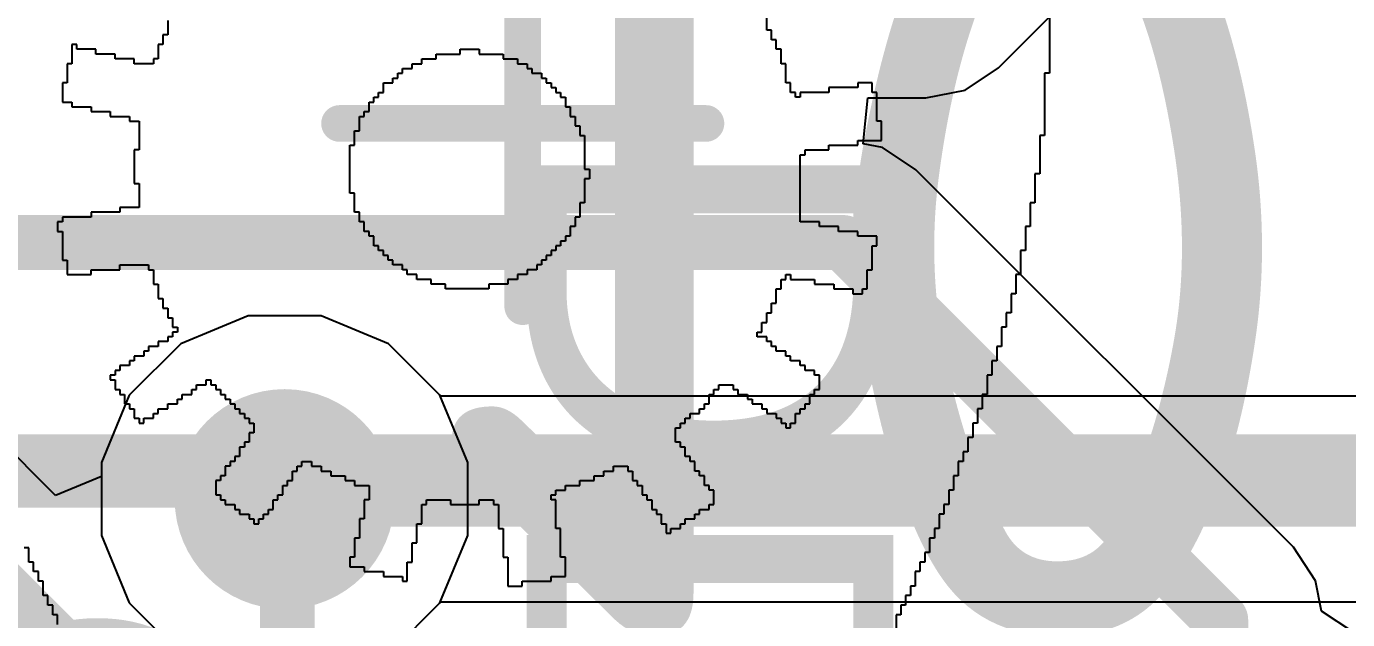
# Model space of a CAD drawing. Header units: inches. Extents: x -1.9 to 51.5, y -1.6 to 35.1.
# Drawn here: x 34.87 to 38.476, y 27.796 to 29.415 of the extents above; entities that cross this region are included whole.
import ezdxf

# ---------------------------------------------------------------- set-up
doc = ezdxf.new("R2010")
doc.units = ezdxf.units.IN
for name, color, linetype in [('Assembly Notes', 76, 'Continuous'), ('Bottom Layer', 76, 'Continuous'), ('Bottom Layer 1', 5, 'Continuous'), ('Bottom Overlay', 54, 'Continuous'), ('Top Assembly', 56, 'Continuous'), ('Top Component Center', 56, 'Continuous'), ('Top Layer', 16, 'Continuous'), ('Top Layer 1', 1, 'Continuous'), ('Top Overlay', 2, 'Continuous'), ('Via Holes', 16, 'Continuous')]:
    doc.layers.add(name, color=color, linetype=linetype)
doc.styles.add('Arial', font='', dxfattribs={"height": 0.2})
doc.styles.add('GOST type B', font='', dxfattribs={"height": 0.2})
doc.styles.get('Arial').set_extended_font_data('Arial')
doc.styles.get('GOST type B').set_extended_font_data('GOST type B')

# ---------------------------------------------------------------- blocks, each defined once
blk = doc.blocks.new('SOIC_16_108')
at = {"layer": 'Top Component Center'}
for points in [[(0, -0.5, 0.1, 0.1, 0), (0, 0.5, 0.1, 0.1, 0)], [(0.5, 0, 0.1, 0.1, 0), (-0.5, 0, 0.1, 0.1, 0)]]:
    blk.add_lwpolyline(points, format="xyseb", dxfattribs=at)
for points in [[(-0.025, 0.5, 0.05, 0.05, 1), (0.025, 0.5, 0.05, 0.05, 1)], [(0.475, 0, 0.05, 0.05, 1), (0.525, 0, 0.05, 0.05, 1)], [(-0.025, -0.5, 0.05, 0.05, 1), (0.025, -0.5, 0.05, 0.05, 1)]]:
    blk.add_lwpolyline(points, format="xyseb", close=True, dxfattribs=at)
at = {"layer": 'Top Overlay'}
blk.add_lwpolyline([(0.9487, -4.95, 0.2, 0.2, 0), (0.9487, 4.95, 0.2, 0.2, 0)], format="xyseb", dxfattribs=at)
at = {"layer": 'Top Assembly', "style": 'Arial'}
blk.add_text('DD3', height=1, dxfattribs=at).set_placement((0, 0.0111))
blk = doc.blocks.new('SOT23_3_B_111')
at = {"layer": 'Assembly Notes', "style": 'GOST type B', "text_generation_flag": 2}
blk.add_text('VT2_10', height=2.15, rotation=180, dxfattribs=at).set_placement((-0.025, -1.9))
blk = doc.blocks.new('0603R_B_131')
at = {"layer": 'Assembly Notes', "style": 'GOST type B', "text_generation_flag": 2}
blk.add_text('R13_10', height=2.15, rotation=180, dxfattribs=at).set_placement((-2.4, -1.4))

msp = doc.modelspace()

# ---------------------------------------------------------------- hatches: boundary and pattern name
at = {"layer": 'Bottom Layer'}
h = msp.add_hatch(color=76, dxfattribs=at)
edge = h.paths.add_edge_path()
edge.add_arc((35.575, 28.125), 0.3, 0, 360)
at = {"layer": 'Bottom Layer 1'}
h = msp.add_hatch(color=5, dxfattribs=at)
edge = h.paths.add_edge_path()
edge.add_arc((35.575, 28.125), 0.3, 0, 360)
at = {"layer": 'Top Layer'}
h = msp.add_hatch(color=16, dxfattribs=at)
edge = h.paths.add_edge_path()
edge.add_arc((35.575, 28.125), 0.3, 0, 360)
at = {"layer": 'Top Layer 1'}
h = msp.add_hatch(color=1, dxfattribs=at)
edge = h.paths.add_edge_path()
edge.add_arc((35.575, 28.125), 0.3, 0, 360)
at = {"layer": 'Via Holes'}
h = msp.add_hatch(color=7, dxfattribs=at)
edge = h.paths.add_edge_path()
edge.add_arc((35.575, 28.125), 0.15, 0, 360)

# ---------------------------------------------------------------- linework, layer by layer
at = {"layer": 'Bottom Layer'}
for p, q in [((35.4755, 28.625), (35.2918, 28.5489)), ((35.6745, 28.625), (35.4755, 28.625)), ((35.8582, 28.5489), (35.6745, 28.625)), ((35.2918, 28.5489), (35.1511, 28.4082)), ((35.9989, 28.4082), (35.8582, 28.5489)), ((35.1511, 28.4082), (35.075, 28.2245)), ((36.075, 28.2245), (35.9989, 28.4082)), ((35.075, 28.2245), (35.075, 28.0255)), ((36.075, 28.0255), (36.075, 28.2245)), ((35.075, 28.0255), (35.1511, 27.8418)), ((35.9989, 27.8418), (36.075, 28.0255)), ((35.1511, 27.8418), (35.2918, 27.7011)), ((35.8582, 27.7011), (35.9989, 27.8418))]:
    msp.add_line(p, q, dxfattribs=at)
at = {"layer": 'Bottom Layer 1'}
for p, q in [((34.95, 28.135), (31.467, 31.618)), ((35.4755, 28.625), (35.2918, 28.5489)), ((35.6745, 28.625), (35.4755, 28.625)), ((35.8582, 28.5489), (35.6745, 28.625)), ((35.2918, 28.5489), (35.1511, 28.4082)), ((35.9989, 28.4082), (35.8582, 28.5489)), ((35.1511, 28.4082), (35.075, 28.2245)), ((36.0001, 28.4054), (35.9989, 28.4082)), ((38.6929, 28.4054), (36.0001, 28.4054)), ((35.075, 28.2245), (35.075, 28.1868)), ((35.075, 28.1868), (34.95, 28.135)), ((35.8582, 27.7011), (35.9989, 27.8418)), ((35.9989, 27.8418), (36.0001, 27.8446)), ((36.0001, 27.8446), (38.5768, 27.8446))]:
    msp.add_line(p, q, dxfattribs=at)
for points in [[(30.886, 31.8025, 0.15, 0.15, 0), (37.45, 25.2385, 0.15, 0.15, 0)], [(35.575, 28.125, 0.15, 0.15, 0), (38.6929, 28.125, 0.15, 0.15, 0)]]:
    msp.add_lwpolyline(points, format="xyseb", dxfattribs=at)
msp.add_lwpolyline([(35.5375, 28.125, 0.075, 0.075, 1), (35.6125, 28.125, 0.075, 0.075, 1)], format="xyseb", close=True, dxfattribs=at)
at = {"layer": 'Bottom Overlay'}
for p, q in [((37.6623, 29.47), (37.6623, 29.2869)), ((35.2562, 29.4308), (35.2562, 29.3915)), ((36.8908, 29.4046), (36.8908, 29.4438)), ((35.2562, 29.3915), (35.2431, 29.3915)), ((35.2431, 29.3915), (35.2431, 29.3654)), ((36.9038, 29.4046), (36.8908, 29.4046)), ((36.9038, 29.3785), (36.9038, 29.4046)), ((35.0077, 29.3654), (34.9946, 29.3654)), ((34.9946, 29.3654), (34.9946, 29.3131)), ((35.0077, 29.3523), (35.0077, 29.3654)), ((35.06, 29.3523), (35.0077, 29.3523)), ((35.06, 29.3392), (35.06, 29.3523)), ((35.2431, 29.3654), (35.23, 29.3654)), ((35.23, 29.3654), (35.23, 29.3262)), ((36.0538, 29.3392), (36.0538, 29.3523)), ((36.0538, 29.3523), (36.1062, 29.3523)), ((36.1062, 29.3523), (36.1062, 29.3392)), ((36.9169, 29.3785), (36.9038, 29.3785)), ((36.9169, 29.3523), (36.9169, 29.3785)), ((36.93, 29.3523), (36.9169, 29.3523)), ((36.93, 29.3131), (36.93, 29.3523)), ((35.1123, 29.3392), (35.06, 29.3392)), ((35.1123, 29.3262), (35.1123, 29.3392)), ((35.1646, 29.3262), (35.1123, 29.3262)), ((35.1646, 29.3131), (35.1646, 29.3262)), ((35.23, 29.3262), (35.2169, 29.3262)), ((35.2169, 29.3262), (35.2169, 29.3131)), ((35.9492, 29.3131), (35.9492, 29.3262)), ((35.9492, 29.3262), (35.9885, 29.3262)), ((35.9885, 29.3262), (35.9885, 29.3392)), ((35.9885, 29.3392), (36.0538, 29.3392)), ((36.1062, 29.3392), (36.1715, 29.3392)), ((36.1715, 29.3392), (36.1715, 29.3262)), ((36.1715, 29.3262), (36.2108, 29.3262)), ((36.2108, 29.3262), (36.2108, 29.3131)), ((34.9946, 29.3131), (34.9815, 29.3131)), ((34.9815, 29.3131), (34.9815, 29.2608)), ((35.2169, 29.3131), (35.1646, 29.3131)), ((35.8838, 29.2738), (35.8838, 29.2869)), ((35.8838, 29.2869), (35.8969, 29.2869)), ((35.8969, 29.2869), (35.8969, 29.3)), ((35.8969, 29.3), (35.9231, 29.3)), ((35.9231, 29.3), (35.9231, 29.3131)), ((35.9231, 29.3131), (35.9492, 29.3131)), ((36.2108, 29.3131), (36.2369, 29.3131)), ((36.2369, 29.3131), (36.2369, 29.3)), ((36.2369, 29.3), (36.25, 29.3)), ((36.25, 29.3), (36.25, 29.2869)), ((36.25, 29.2869), (36.2762, 29.2869)), ((36.2762, 29.2869), (36.2762, 29.2738)), ((36.9431, 29.3131), (36.93, 29.3131)), ((36.9431, 29.2608), (36.9431, 29.3131)), ((37.6623, 29.2869), (37.6492, 29.2869)), ((37.6492, 29.2869), (37.6492, 29.1169)), ((34.9815, 29.2608), (34.9685, 29.2608)), ((34.9685, 29.2608), (34.9685, 29.2085)), ((35.8446, 29.2346), (35.8446, 29.2608)), ((35.8446, 29.2608), (35.8708, 29.2608)), ((35.8708, 29.2608), (35.8708, 29.2738)), ((35.8708, 29.2738), (35.8838, 29.2738)), ((36.2762, 29.2738), (36.2892, 29.2738)), ((36.2892, 29.2738), (36.2892, 29.2608)), ((36.2892, 29.2608), (36.3023, 29.2608)), ((36.3023, 29.2608), (36.3023, 29.2477)), ((36.3023, 29.2477), (36.3154, 29.2477)), ((36.3154, 29.2477), (36.3154, 29.2346)), ((36.9562, 29.2608), (36.9431, 29.2608)), ((36.9562, 29.2346), (36.9562, 29.2608)), ((37.1392, 29.2477), (37.0608, 29.2477)), ((37.0608, 29.2477), (37.0608, 29.2346)), ((37.1785, 29.2608), (37.1392, 29.2608)), ((37.1392, 29.2608), (37.1392, 29.2477)), ((37.1785, 29.2346), (37.1785, 29.2608)), ((34.9685, 29.2085), (34.9946, 29.2085)), ((34.9946, 29.2085), (34.9946, 29.1954)), ((35.8054, 29.1823), (35.8054, 29.2085)), ((35.8054, 29.2085), (35.8185, 29.2085)), ((35.8185, 29.2085), (35.8185, 29.2215)), ((35.8185, 29.2215), (35.8315, 29.2215)), ((35.8315, 29.2215), (35.8315, 29.2346)), ((35.8315, 29.2346), (35.8446, 29.2346)), ((36.3154, 29.2346), (36.3285, 29.2346)), ((36.3285, 29.2346), (36.3285, 29.2215)), ((36.3285, 29.2215), (36.3415, 29.2215)), ((36.3415, 29.2215), (36.3415, 29.1954)), ((36.9692, 29.2346), (36.9562, 29.2346)), ((36.9692, 29.2215), (36.9692, 29.2346)), ((36.9823, 29.2215), (36.9692, 29.2215)), ((37.0608, 29.2346), (36.9823, 29.2346)), ((36.9823, 29.2346), (36.9823, 29.2215)), ((37.1915, 29.2346), (37.1785, 29.2346)), ((37.1915, 29.1562), (37.1915, 29.2346)), ((34.9946, 29.1954), (35.0469, 29.1954)), ((35.0469, 29.1954), (35.0469, 29.1823)), ((35.0469, 29.1823), (35.0992, 29.1823)), ((35.0992, 29.1823), (35.0992, 29.1692)), ((35.7923, 29.1692), (35.7923, 29.1823)), ((35.7923, 29.1823), (35.8054, 29.1823)), ((36.3415, 29.1954), (36.3546, 29.1954)), ((36.3546, 29.1954), (36.3546, 29.1692)), ((35.0992, 29.1692), (35.1515, 29.1692)), ((35.1515, 29.1692), (35.1515, 29.1562)), ((35.1515, 29.1562), (35.1777, 29.1562)), ((35.1777, 29.1562), (35.1777, 29.0777)), ((35.7792, 29.13), (35.7792, 29.1692)), ((35.7792, 29.1692), (35.7923, 29.1692)), ((36.3546, 29.1692), (36.3677, 29.1692)), ((36.3677, 29.1692), (36.3677, 29.1431)), ((36.3677, 29.1431), (36.3808, 29.1431)), ((36.3808, 29.1431), (36.3808, 29.1169)), ((37.2046, 29.1562), (37.1915, 29.1562)), ((37.2046, 29.1038), (37.2046, 29.1562)), ((35.7662, 29.0908), (35.7662, 29.13)), ((35.7662, 29.13), (35.7792, 29.13)), ((36.3808, 29.1169), (36.3938, 29.1169)), ((36.3938, 29.1169), (36.3938, 29.0254)), ((37.1392, 29.0908), (37.1392, 29.1038)), ((37.1392, 29.1038), (37.2046, 29.1038)), ((37.6492, 29.1169), (37.6362, 29.1169)), ((37.6362, 29.1169), (37.6362, 29.0123)), ((35.1777, 29.0777), (35.1646, 29.0777)), ((35.1646, 29.0777), (35.1646, 28.9862)), ((35.7531, 28.96), (35.7531, 29.0908)), ((35.7531, 29.0908), (35.7662, 29.0908)), ((36.9823, 28.8815), (36.9823, 29.0646)), ((36.9823, 29.0646), (36.9954, 29.0646)), ((36.9954, 29.0646), (36.9954, 29.0777)), ((36.9954, 29.0777), (37.0608, 29.0777)), ((37.0608, 29.0777), (37.0608, 29.0908)), ((37.0608, 29.0908), (37.1392, 29.0908)), ((36.3938, 29.0254), (36.4069, 29.0254)), ((36.4069, 28.9992), (36.3938, 28.9992)), ((36.3938, 28.9992), (36.3938, 28.9338)), ((36.4069, 29.0254), (36.4069, 28.9992)), ((37.6362, 29.0123), (37.6231, 29.0123)), ((37.6231, 29.0123), (37.6231, 28.9338)), ((35.1646, 28.9862), (35.1777, 28.9862)), ((35.1777, 28.9862), (35.1777, 28.9208)), ((35.7662, 28.96), (35.7531, 28.96)), ((35.7662, 28.9077), (35.7662, 28.96)), ((35.1777, 28.9208), (35.1254, 28.9208)), ((35.1254, 28.9208), (35.1254, 28.9077)), ((36.3938, 28.9338), (36.3808, 28.9338)), ((36.3808, 28.9338), (36.3808, 28.8946)), ((37.6231, 28.9338), (37.61, 28.9338)), ((37.61, 28.9338), (37.61, 28.8685)), ((35.0469, 28.8946), (34.9685, 28.8946)), ((34.9685, 28.8946), (34.9685, 28.8815)), ((35.1254, 28.9077), (35.0469, 28.9077)), ((35.0469, 28.9077), (35.0469, 28.8946)), ((35.7792, 28.9077), (35.7662, 28.9077)), ((35.7792, 28.8815), (35.7792, 28.9077)), ((36.3808, 28.8946), (36.3677, 28.8946)), ((36.3677, 28.8946), (36.3677, 28.8685)), ((34.9685, 28.8815), (34.9554, 28.8815)), ((34.9554, 28.8815), (34.9554, 28.8554)), ((34.9554, 28.8554), (34.9685, 28.8554)), ((34.9685, 28.8554), (34.9685, 28.7769)), ((35.7923, 28.8815), (35.7792, 28.8815)), ((35.7923, 28.8554), (35.7923, 28.8815)), ((35.8054, 28.8554), (35.7923, 28.8554)), ((35.8054, 28.8423), (35.8054, 28.8554)), ((36.3677, 28.8685), (36.3546, 28.8685)), ((36.3546, 28.8685), (36.3546, 28.8423)), ((37.0346, 28.8815), (36.9823, 28.8815)), ((37.0346, 28.8685), (37.0346, 28.8815)), ((37.0869, 28.8685), (37.0346, 28.8685)), ((37.0869, 28.8554), (37.0869, 28.8685)), ((37.1392, 28.8554), (37.0869, 28.8554)), ((37.1392, 28.8423), (37.1392, 28.8554)), ((37.61, 28.8685), (37.5969, 28.8685)), ((37.5969, 28.8685), (37.5969, 28.8031)), ((35.8185, 28.8423), (35.8054, 28.8423)), ((35.8185, 28.8162), (35.8185, 28.8423)), ((35.8315, 28.8162), (35.8185, 28.8162)), ((35.8315, 28.8031), (35.8315, 28.8162)), ((36.3285, 28.8162), (36.3154, 28.8162)), ((36.3154, 28.8162), (36.3154, 28.8031)), ((36.3415, 28.8292), (36.3285, 28.8292)), ((36.3285, 28.8292), (36.3285, 28.8162)), ((36.3546, 28.8423), (36.3415, 28.8423)), ((36.3415, 28.8423), (36.3415, 28.8292)), ((37.1915, 28.8423), (37.1392, 28.8423)), ((37.1785, 28.7508), (37.1785, 28.8162)), ((37.1785, 28.8162), (37.1915, 28.8162)), ((37.1915, 28.8162), (37.1915, 28.8423)), ((34.9685, 28.7769), (34.9815, 28.7769)), ((34.9815, 28.7769), (34.9815, 28.7377)), ((35.8446, 28.8031), (35.8315, 28.8031)), ((35.8446, 28.79), (35.8446, 28.8031)), ((35.8577, 28.79), (35.8446, 28.79)), ((35.8577, 28.7769), (35.8577, 28.79)), ((35.8708, 28.7769), (35.8577, 28.7769)), ((35.8708, 28.7638), (35.8708, 28.7769)), ((36.2892, 28.7769), (36.2762, 28.7769)), ((36.2762, 28.7769), (36.2762, 28.7638)), ((36.3023, 28.79), (36.2892, 28.79)), ((36.2892, 28.79), (36.2892, 28.7769)), ((36.3154, 28.8031), (36.3023, 28.8031)), ((36.3023, 28.8031), (36.3023, 28.79)), ((37.5969, 28.8031), (37.5838, 28.8031)), ((37.5838, 28.8031), (37.5838, 28.7377)), ((35.0469, 28.7377), (35.0469, 28.7508)), ((35.0469, 28.7508), (35.1254, 28.7508)), ((35.1254, 28.7508), (35.1254, 28.7638)), ((35.1254, 28.7638), (35.2038, 28.7638)), ((35.2038, 28.7638), (35.2038, 28.7508)), ((35.2038, 28.7508), (35.2169, 28.7508)), ((35.2169, 28.7508), (35.2169, 28.7115)), ((35.8969, 28.7638), (35.8708, 28.7638)), ((35.8969, 28.7508), (35.8969, 28.7638)), ((35.91, 28.7508), (35.8969, 28.7508)), ((35.91, 28.7377), (35.91, 28.7508)), ((36.2631, 28.7508), (36.2369, 28.7508)), ((36.2369, 28.7508), (36.2369, 28.7377)), ((36.2762, 28.7638), (36.2631, 28.7638)), ((36.2631, 28.7638), (36.2631, 28.7508)), ((37.1654, 28.6985), (37.1654, 28.7508)), ((37.1654, 28.7508), (37.1785, 28.7508)), ((34.9815, 28.7377), (35.0469, 28.7377)), ((35.2169, 28.7115), (35.23, 28.7115)), ((35.23, 28.7115), (35.23, 28.6723)), ((35.9362, 28.7377), (35.91, 28.7377)), ((35.9362, 28.7246), (35.9362, 28.7377)), ((35.9754, 28.7246), (35.9362, 28.7246)), ((35.9754, 28.7115), (35.9754, 28.7246)), ((36.0146, 28.7115), (35.9754, 28.7115)), ((36.0146, 28.6985), (36.0146, 28.7115)), ((36.1846, 28.7115), (36.1323, 28.7115)), ((36.1323, 28.7115), (36.1323, 28.6985)), ((36.2108, 28.7246), (36.1846, 28.7246)), ((36.1846, 28.7246), (36.1846, 28.7115)), ((36.2369, 28.7377), (36.2108, 28.7377)), ((36.2108, 28.7377), (36.2108, 28.7246)), ((36.93, 28.6985), (36.93, 28.7246)), ((36.93, 28.7246), (36.9431, 28.7246)), ((36.9431, 28.7246), (36.9431, 28.7377)), ((36.9431, 28.7377), (36.9562, 28.7377)), ((36.9562, 28.7377), (36.9562, 28.7246)), ((36.9562, 28.7246), (37.0215, 28.7246)), ((37.0215, 28.7246), (37.0215, 28.7115)), ((37.0215, 28.7115), (37.0738, 28.7115)), ((37.0738, 28.7115), (37.0738, 28.6985)), ((37.5838, 28.7377), (37.5708, 28.7377)), ((37.5708, 28.7377), (37.5708, 28.6854)), ((35.23, 28.6723), (35.2431, 28.6723)), ((35.2431, 28.6723), (35.2431, 28.6462)), ((36.1323, 28.6985), (36.0146, 28.6985)), ((36.9169, 28.6592), (36.9169, 28.6985)), ((36.9169, 28.6985), (36.93, 28.6985)), ((37.0738, 28.6985), (37.1262, 28.6985)), ((37.1262, 28.6985), (37.1262, 28.6854)), ((37.1262, 28.6854), (37.1523, 28.6854)), ((37.1523, 28.6854), (37.1523, 28.6985)), ((37.1523, 28.6985), (37.1654, 28.6985)), ((37.5708, 28.6854), (37.5577, 28.6854)), ((37.5577, 28.6854), (37.5577, 28.6331)), ((35.2431, 28.6462), (35.2562, 28.6462)), ((35.2562, 28.6462), (35.2562, 28.62)), ((36.8908, 28.6069), (36.8908, 28.6331)), ((36.8908, 28.6331), (36.9038, 28.6331)), ((36.9038, 28.6331), (36.9038, 28.6592)), ((36.9038, 28.6592), (36.9169, 28.6592)), ((37.5577, 28.6331), (37.5446, 28.6331)), ((37.5446, 28.6331), (37.5446, 28.5938)), ((35.2562, 28.62), (35.2692, 28.62)), ((35.2692, 28.62), (35.2692, 28.5938)), ((36.8777, 28.5808), (36.8777, 28.6069)), ((36.8777, 28.6069), (36.8908, 28.6069)), ((35.2692, 28.5677), (35.2562, 28.5677)), ((35.2562, 28.5677), (35.2562, 28.5546)), ((35.2692, 28.5938), (35.2823, 28.5938)), ((35.2823, 28.5808), (35.2692, 28.5808)), ((35.2692, 28.5808), (35.2692, 28.5677)), ((35.2823, 28.5938), (35.2823, 28.5808)), ((36.8646, 28.5677), (36.8646, 28.5808)), ((36.8646, 28.5808), (36.8777, 28.5808)), ((36.8908, 28.5677), (36.8646, 28.5677)), ((36.8908, 28.5546), (36.8908, 28.5677)), ((37.5446, 28.5938), (37.5315, 28.5938)), ((37.5315, 28.5938), (37.5315, 28.5415)), ((35.2038, 28.5285), (35.1908, 28.5285)), ((35.1908, 28.5285), (35.1908, 28.5154)), ((35.23, 28.5415), (35.2038, 28.5415)), ((35.2038, 28.5415), (35.2038, 28.5285)), ((35.2562, 28.5546), (35.23, 28.5546)), ((35.23, 28.5546), (35.23, 28.5415)), ((36.9038, 28.5546), (36.8908, 28.5546)), ((36.9038, 28.5415), (36.9038, 28.5546)), ((36.9169, 28.5415), (36.9038, 28.5415)), ((36.9169, 28.5285), (36.9169, 28.5415)), ((36.9431, 28.5285), (36.9169, 28.5285)), ((36.9431, 28.5154), (36.9431, 28.5285)), ((37.5315, 28.5415), (37.5185, 28.5415)), ((37.5185, 28.5415), (37.5185, 28.5023)), ((35.1515, 28.4892), (35.1254, 28.4892)), ((35.1254, 28.4892), (35.1254, 28.4762)), ((35.1646, 28.5023), (35.1515, 28.5023)), ((35.1515, 28.5023), (35.1515, 28.4892)), ((35.1908, 28.5154), (35.1646, 28.5154)), ((35.1646, 28.5154), (35.1646, 28.5023)), ((36.9562, 28.5154), (36.9431, 28.5154)), ((36.9562, 28.5023), (36.9562, 28.5154)), ((36.9823, 28.5023), (36.9562, 28.5023)), ((36.9823, 28.4892), (36.9823, 28.5023)), ((36.9954, 28.4892), (36.9823, 28.4892)), ((36.9954, 28.4762), (36.9954, 28.4892)), ((37.5185, 28.5023), (37.5054, 28.5023)), ((37.5054, 28.5023), (37.5054, 28.4631)), ((35.1123, 28.4631), (35.0992, 28.4631)), ((35.0992, 28.4631), (35.0992, 28.45)), ((35.1254, 28.4762), (35.1123, 28.4762)), ((35.1123, 28.4762), (35.1123, 28.4631)), ((37.0215, 28.4762), (36.9954, 28.4762)), ((37.0215, 28.4631), (37.0215, 28.4762)), ((37.0346, 28.4631), (37.0215, 28.4631)), ((37.0346, 28.4238), (37.0346, 28.4631)), ((37.5054, 28.4631), (37.4923, 28.4631)), ((37.4923, 28.4631), (37.4923, 28.4108)), ((35.0992, 28.45), (35.1123, 28.45)), ((35.1123, 28.45), (35.1123, 28.4238)), ((35.1123, 28.4238), (35.1254, 28.4238)), ((35.1254, 28.4238), (35.1254, 28.4108)), ((35.3215, 28.4108), (35.3215, 28.4238)), ((35.3215, 28.4238), (35.3346, 28.4238)), ((35.3346, 28.4238), (35.3346, 28.4369)), ((35.3346, 28.4369), (35.3608, 28.4369)), ((35.3608, 28.4369), (35.3608, 28.45)), ((35.3608, 28.45), (35.3738, 28.45)), ((35.3738, 28.45), (35.3738, 28.4369)), ((35.3738, 28.4369), (35.3869, 28.4369)), ((35.3869, 28.4369), (35.3869, 28.4238)), ((35.3869, 28.4238), (35.4, 28.4238)), ((35.4, 28.4238), (35.4, 28.4108)), ((36.7469, 28.4108), (36.7469, 28.4238)), ((36.7469, 28.4238), (36.76, 28.4238)), ((36.76, 28.4238), (36.76, 28.4369)), ((36.76, 28.4369), (36.7992, 28.4369)), ((36.7992, 28.4369), (36.7992, 28.4238)), ((36.7992, 28.4238), (36.8123, 28.4238)), ((36.8123, 28.4238), (36.8123, 28.4108)), ((37.0215, 28.4108), (37.0215, 28.4238)), ((37.0215, 28.4238), (37.0346, 28.4238)), ((35.1254, 28.4108), (35.1385, 28.4108)), ((35.1385, 28.4108), (35.1385, 28.3846)), ((35.1385, 28.3846), (35.1515, 28.3846)), ((35.1515, 28.3846), (35.1515, 28.3715)), ((35.2562, 28.3715), (35.2562, 28.3846)), ((35.2562, 28.3846), (35.2823, 28.3846)), ((35.2823, 28.3846), (35.2823, 28.3977)), ((35.2823, 28.3977), (35.2954, 28.3977)), ((35.2954, 28.3977), (35.2954, 28.4108)), ((35.2954, 28.4108), (35.3215, 28.4108)), ((35.4, 28.4108), (35.4131, 28.4108)), ((35.4131, 28.4108), (35.4131, 28.3977)), ((35.4131, 28.3977), (35.4262, 28.3977)), ((35.4262, 28.3977), (35.4262, 28.3846)), ((35.4262, 28.3846), (35.4392, 28.3846)), ((35.4392, 28.3846), (35.4392, 28.3715)), ((36.7208, 28.3715), (36.7208, 28.3846)), ((36.7208, 28.3846), (36.7338, 28.3846)), ((36.7338, 28.3846), (36.7338, 28.4108)), ((36.7338, 28.4108), (36.7469, 28.4108)), ((36.8123, 28.4108), (36.8385, 28.4108)), ((36.8385, 28.4108), (36.8385, 28.3977)), ((36.8385, 28.3977), (36.8515, 28.3977)), ((36.8515, 28.3977), (36.8515, 28.3846)), ((36.8515, 28.3846), (36.8777, 28.3846)), ((36.8777, 28.3846), (36.8777, 28.3715)), ((36.9954, 28.3715), (36.9954, 28.3846)), ((36.9954, 28.3846), (37.0085, 28.3846)), ((37.0085, 28.3846), (37.0085, 28.4108)), ((37.0085, 28.4108), (37.0215, 28.4108)), ((37.4923, 28.4108), (37.4792, 28.4108)), ((37.4792, 28.4108), (37.4792, 28.3715)), ((35.1515, 28.3715), (35.1646, 28.3715)), ((35.1646, 28.3715), (35.1646, 28.3454)), ((35.1646, 28.3454), (35.1777, 28.3454)), ((35.1777, 28.3454), (35.1777, 28.3323)), ((35.1908, 28.3323), (35.1908, 28.3454)), ((35.1908, 28.3454), (35.2169, 28.3454)), ((35.2169, 28.3454), (35.2169, 28.3585)), ((35.2169, 28.3585), (35.23, 28.3585)), ((35.23, 28.3585), (35.23, 28.3715)), ((35.23, 28.3715), (35.2562, 28.3715)), ((35.4392, 28.3715), (35.4523, 28.3715)), ((35.4523, 28.3715), (35.4523, 28.3585)), ((35.4523, 28.3585), (35.4654, 28.3585)), ((35.4654, 28.3585), (35.4654, 28.3454)), ((35.4654, 28.3454), (35.4785, 28.3454)), ((35.4785, 28.3454), (35.4785, 28.3323)), ((36.6685, 28.3323), (36.6685, 28.3454)), ((36.6685, 28.3454), (36.6815, 28.3454)), ((36.6815, 28.3454), (36.6815, 28.3585)), ((36.6815, 28.3585), (36.7077, 28.3585)), ((36.7077, 28.3585), (36.7077, 28.3715)), ((36.7077, 28.3715), (36.7208, 28.3715)), ((36.8777, 28.3715), (36.8908, 28.3715)), ((36.8908, 28.3715), (36.8908, 28.3585)), ((36.8908, 28.3585), (36.9169, 28.3585)), ((36.9169, 28.3585), (36.9169, 28.3454)), ((36.9169, 28.3454), (36.93, 28.3454)), ((36.93, 28.3454), (36.93, 28.3323)), ((36.9692, 28.3323), (36.9692, 28.3585)), ((36.9692, 28.3585), (36.9823, 28.3585)), ((36.9823, 28.3585), (36.9823, 28.3715)), ((36.9823, 28.3715), (36.9954, 28.3715)), ((37.4792, 28.3715), (37.4662, 28.3715)), ((37.4662, 28.3715), (37.4662, 28.3323)), ((35.1777, 28.3323), (35.1908, 28.3323)), ((35.4785, 28.3323), (35.4915, 28.3323)), ((35.4915, 28.3062), (35.4785, 28.3062)), ((35.4785, 28.3062), (35.4785, 28.28)), ((35.4915, 28.3323), (35.4915, 28.3062)), ((36.6423, 28.28), (36.6423, 28.3192)), ((36.6423, 28.3192), (36.6554, 28.3192)), ((36.6554, 28.3192), (36.6554, 28.3323)), ((36.6554, 28.3323), (36.6685, 28.3323)), ((36.93, 28.3323), (36.9431, 28.3323)), ((36.9431, 28.3323), (36.9431, 28.3192)), ((36.9431, 28.3192), (36.9562, 28.3192)), ((36.9562, 28.3192), (36.9562, 28.3323)), ((36.9562, 28.3323), (36.9692, 28.3323)), ((37.4662, 28.3323), (37.4531, 28.3323)), ((37.4531, 28.3323), (37.4531, 28.2931)), ((35.4785, 28.28), (35.4654, 28.28)), ((35.4654, 28.28), (35.4654, 28.2669)), ((36.6554, 28.28), (36.6423, 28.28)), ((36.6554, 28.2669), (36.6554, 28.28)), ((37.4531, 28.2931), (37.44, 28.2931)), ((37.44, 28.2931), (37.44, 28.2538)), ((35.4523, 28.2408), (35.4392, 28.2408)), ((35.4392, 28.2408), (35.4392, 28.2277)), ((35.4654, 28.2669), (35.4523, 28.2669)), ((35.4523, 28.2669), (35.4523, 28.2408)), ((36.6685, 28.2669), (36.6554, 28.2669)), ((36.6685, 28.2408), (36.6685, 28.2669)), ((36.6815, 28.2408), (36.6685, 28.2408)), ((36.6815, 28.2277), (36.6815, 28.2408)), ((37.44, 28.2538), (37.4269, 28.2538)), ((37.4269, 28.2538), (37.4269, 28.2277)), ((35.4262, 28.2146), (35.4131, 28.2146)), ((35.4131, 28.2146), (35.4131, 28.1885)), ((35.4392, 28.2277), (35.4262, 28.2277)), ((35.4262, 28.2277), (35.4262, 28.2146)), ((35.5962, 28.1754), (35.5962, 28.2015)), ((35.5962, 28.2015), (35.6092, 28.2015)), ((35.6092, 28.2015), (35.6092, 28.2146)), ((35.6092, 28.2146), (35.6223, 28.2146)), ((35.6223, 28.2146), (35.6223, 28.2277)), ((35.6223, 28.2277), (35.6485, 28.2277)), ((35.6485, 28.2277), (35.6485, 28.2146)), ((35.6485, 28.2146), (35.6746, 28.2146)), ((35.6746, 28.2146), (35.6746, 28.2015)), ((35.6746, 28.2015), (35.7008, 28.2015)), ((35.7008, 28.2015), (35.7008, 28.1885)), ((36.4462, 28.1885), (36.4462, 28.2015)), ((36.4462, 28.2015), (36.4723, 28.2015)), ((36.4723, 28.2015), (36.4723, 28.2146)), ((36.4723, 28.2146), (36.5115, 28.2146)), ((36.5115, 28.2146), (36.5115, 28.2015)), ((36.5115, 28.2015), (36.5246, 28.2015)), ((36.5246, 28.2015), (36.5246, 28.1754)), ((36.6946, 28.2277), (36.6815, 28.2277)), ((36.6946, 28.2015), (36.6946, 28.2277)), ((36.7077, 28.2015), (36.6946, 28.2015)), ((36.7077, 28.1885), (36.7077, 28.2015)), ((37.4269, 28.2277), (37.4138, 28.2277)), ((37.4138, 28.2277), (37.4138, 28.1885)), ((35.4, 28.1754), (35.3869, 28.1754)), ((35.3869, 28.1754), (35.3869, 28.1362)), ((35.4131, 28.1885), (35.4, 28.1885)), ((35.4, 28.1885), (35.4, 28.1754)), ((35.57, 28.1362), (35.57, 28.1623)), ((35.57, 28.1623), (35.5831, 28.1623)), ((35.5831, 28.1623), (35.5831, 28.1754)), ((35.5831, 28.1754), (35.5962, 28.1754)), ((35.7008, 28.1885), (35.74, 28.1885)), ((35.74, 28.1885), (35.74, 28.1754)), ((35.74, 28.1754), (35.7662, 28.1754)), ((35.7662, 28.1754), (35.7662, 28.1623)), ((35.7662, 28.1623), (35.8054, 28.1623)), ((35.8054, 28.1623), (35.8054, 28.1231)), ((36.3415, 28.1492), (36.3415, 28.1623)), ((36.3415, 28.1623), (36.3808, 28.1623)), ((36.3808, 28.1623), (36.3808, 28.1754)), ((36.3808, 28.1754), (36.42, 28.1754)), ((36.42, 28.1754), (36.42, 28.1885)), ((36.42, 28.1885), (36.4462, 28.1885)), ((36.5246, 28.1754), (36.5377, 28.1754)), ((36.5377, 28.1754), (36.5377, 28.1623)), ((36.5377, 28.1623), (36.5508, 28.1623)), ((36.5508, 28.1623), (36.5508, 28.1362)), ((36.7208, 28.1885), (36.7077, 28.1885)), ((36.7208, 28.1623), (36.7208, 28.1885)), ((36.7338, 28.1623), (36.7208, 28.1623)), ((36.7338, 28.1492), (36.7338, 28.1623)), ((37.4138, 28.1885), (37.4008, 28.1885)), ((37.4008, 28.1885), (37.4008, 28.1492)), ((35.3869, 28.1362), (35.4, 28.1362)), ((35.4, 28.1362), (35.4, 28.1231)), ((35.5569, 28.1231), (35.5569, 28.1362)), ((35.5569, 28.1362), (35.57, 28.1362)), ((36.3023, 28.1231), (36.3023, 28.1362)), ((36.3023, 28.1362), (36.3154, 28.1362)), ((36.3154, 28.1362), (36.3154, 28.1492)), ((36.3154, 28.1492), (36.3415, 28.1492)), ((36.5508, 28.1362), (36.5638, 28.1362)), ((36.5638, 28.1362), (36.5638, 28.1231)), ((36.7469, 28.1492), (36.7338, 28.1492)), ((36.7469, 28.11), (36.7469, 28.1492)), ((37.4008, 28.1492), (37.3877, 28.1492)), ((37.3877, 28.1492), (37.3877, 28.11)), ((35.4, 28.1231), (35.4131, 28.1231)), ((35.4131, 28.1231), (35.4131, 28.11)), ((35.4131, 28.11), (35.4392, 28.11)), ((35.4392, 28.11), (35.4392, 28.0969)), ((35.4392, 28.0969), (35.4523, 28.0969)), ((35.4523, 28.0969), (35.4523, 28.0838)), ((35.5308, 28.0838), (35.5308, 28.0969)), ((35.5308, 28.0969), (35.5438, 28.0969)), ((35.5438, 28.0969), (35.5438, 28.1231)), ((35.5438, 28.1231), (35.5569, 28.1231)), ((35.8054, 28.1231), (35.7923, 28.1231)), ((35.7923, 28.1231), (35.7923, 28.0708)), ((35.9492, 28.0577), (35.9492, 28.11)), ((35.9492, 28.11), (35.9623, 28.11)), ((35.9623, 28.11), (35.9623, 28.1231)), ((35.9623, 28.1231), (36.0277, 28.1231)), ((36.0277, 28.1231), (36.0277, 28.11)), ((36.0277, 28.11), (36.1062, 28.11)), ((36.1062, 28.11), (36.1062, 28.1231)), ((36.1062, 28.1231), (36.1454, 28.1231)), ((36.1454, 28.1231), (36.1454, 28.11)), ((36.1454, 28.11), (36.1585, 28.11)), ((36.1585, 28.11), (36.1585, 28.0446)), ((36.3154, 28.1231), (36.3023, 28.1231)), ((36.3154, 28.0446), (36.3154, 28.1231)), ((36.5638, 28.1231), (36.5769, 28.1231)), ((36.5769, 28.1231), (36.5769, 28.0969)), ((36.5769, 28.0969), (36.59, 28.0969)), ((36.59, 28.0969), (36.59, 28.0838)), ((36.7077, 28.0838), (36.7077, 28.0969)), ((36.7077, 28.0969), (36.7338, 28.0969)), ((36.7338, 28.0969), (36.7338, 28.11)), ((36.7338, 28.11), (36.7469, 28.11)), ((37.3877, 28.11), (37.3746, 28.11)), ((37.3746, 28.11), (37.3746, 28.0838)), ((35.4523, 28.0838), (35.4785, 28.0838)), ((35.4785, 28.0838), (35.4785, 28.0708)), ((35.4785, 28.0708), (35.4915, 28.0708)), ((35.4915, 28.0708), (35.4915, 28.0577)), ((35.4915, 28.0577), (35.5046, 28.0577)), ((35.5046, 28.0577), (35.5046, 28.0708)), ((35.5046, 28.0708), (35.5177, 28.0708)), ((35.5177, 28.0708), (35.5177, 28.0838)), ((35.5177, 28.0838), (35.5308, 28.0838)), ((35.7923, 28.0708), (35.7792, 28.0708)), ((35.7792, 28.0708), (35.7792, 28.0185)), ((35.9362, 28.0054), (35.9362, 28.0577)), ((35.9362, 28.0577), (35.9492, 28.0577)), ((36.59, 28.0838), (36.6031, 28.0838)), ((36.6031, 28.0838), (36.6031, 28.0577)), ((36.6031, 28.0577), (36.6162, 28.0577)), ((36.6162, 28.0577), (36.6162, 28.0315)), ((36.6554, 28.0446), (36.6554, 28.0577)), ((36.6554, 28.0577), (36.6685, 28.0577)), ((36.6685, 28.0577), (36.6685, 28.0708)), ((36.6685, 28.0708), (36.6946, 28.0708)), ((36.6946, 28.0708), (36.6946, 28.0838)), ((36.6946, 28.0838), (36.7077, 28.0838)), ((37.3746, 28.0838), (37.3615, 28.0838)), ((37.3615, 28.0838), (37.3615, 28.0446)), ((35.7792, 28.0185), (35.7662, 28.0185)), ((35.7662, 28.0185), (35.7662, 27.9662)), ((36.1585, 28.0446), (36.1715, 28.0446)), ((36.1715, 28.0446), (36.1715, 27.9662)), ((36.3285, 28.0446), (36.3154, 28.0446)), ((36.3285, 27.9662), (36.3285, 28.0446)), ((36.6162, 28.0315), (36.6292, 28.0315)), ((36.6292, 28.0315), (36.6292, 28.0446)), ((36.6292, 28.0446), (36.6554, 28.0446)), ((37.3485, 28.0185), (37.3354, 28.0185)), ((37.3354, 28.0185), (37.3354, 27.9792)), ((37.3615, 28.0446), (37.3485, 28.0446)), ((37.3485, 28.0446), (37.3485, 28.0185)), ((34.8769, 27.9923), (34.8638, 27.9923)), ((34.8769, 27.9531), (34.8769, 27.9923)), ((35.9231, 27.9531), (35.9231, 28.0054)), ((35.9231, 28.0054), (35.9362, 28.0054)), ((34.89, 27.9531), (34.8769, 27.9531)), ((34.89, 27.9269), (34.89, 27.9531)), ((35.7662, 27.9662), (35.7531, 27.9662)), ((35.7531, 27.9662), (35.7531, 27.94)), ((35.91, 27.9008), (35.91, 27.9531)), ((35.91, 27.9531), (35.9231, 27.9531)), ((36.1715, 27.9662), (36.1846, 27.9662)), ((36.1846, 27.9662), (36.1846, 27.8877)), ((36.3415, 27.9662), (36.3285, 27.9662)), ((36.3415, 27.9138), (36.3415, 27.9662)), ((37.3223, 27.9531), (37.3092, 27.9531)), ((37.3092, 27.9531), (37.3092, 27.9269)), ((37.3354, 27.9792), (37.3223, 27.9792)), ((37.3223, 27.9792), (37.3223, 27.9531)), ((34.9031, 27.9269), (34.89, 27.9269)), ((34.9031, 27.9008), (34.9031, 27.9269)), ((35.7531, 27.94), (35.7923, 27.94)), ((35.7923, 27.94), (35.7923, 27.9269)), ((35.7923, 27.9269), (35.8446, 27.9269)), ((35.8446, 27.9269), (35.8446, 27.9138)), ((35.8446, 27.9138), (35.8969, 27.9138)), ((35.8969, 27.9138), (35.8969, 27.9008)), ((36.3023, 27.9008), (36.3023, 27.9138)), ((36.3023, 27.9138), (36.3415, 27.9138)), ((37.3092, 27.9269), (37.2962, 27.9269)), ((37.2962, 27.9269), (37.2962, 27.8877)), ((34.9162, 27.9008), (34.9031, 27.9008)), ((34.9162, 27.8615), (34.9162, 27.9008)), ((35.8969, 27.9008), (35.91, 27.9008)), ((36.1846, 27.8877), (36.2238, 27.8877)), ((36.2238, 27.8877), (36.2238, 27.9008)), ((36.2238, 27.9008), (36.3023, 27.9008)), ((37.2962, 27.8877), (37.2831, 27.8877)), ((37.2831, 27.8877), (37.2831, 27.8615)), ((34.9292, 27.8615), (34.9162, 27.8615)), ((34.9292, 27.8354), (34.9292, 27.8615)), ((37.2831, 27.8615), (37.27, 27.8615)), ((37.27, 27.8615), (37.27, 27.8354)), ((34.9423, 27.8354), (34.9292, 27.8354)), ((34.9423, 27.8092), (34.9423, 27.8354)), ((34.9554, 27.8092), (34.9423, 27.8092)), ((34.9554, 27.7831), (34.9554, 27.8092)), ((37.2569, 27.8092), (37.2438, 27.8092)), ((37.2438, 27.8092), (37.2438, 27.77)), ((37.27, 27.8354), (37.2569, 27.8354)), ((37.2569, 27.8354), (37.2569, 27.8092))]:
    msp.add_line(p, q, dxfattribs=at)
at = {"layer": 'Top Layer'}
for p, q in [((35.4755, 28.625), (35.2918, 28.5489)), ((35.6745, 28.625), (35.4755, 28.625)), ((35.8582, 28.5489), (35.6745, 28.625)), ((35.2918, 28.5489), (35.1511, 28.4082)), ((35.9989, 28.4082), (35.8582, 28.5489)), ((35.1511, 28.4082), (35.075, 28.2245)), ((36.075, 28.2245), (35.9989, 28.4082)), ((35.075, 28.2245), (35.075, 28.0255)), ((36.075, 28.0255), (36.075, 28.2245)), ((35.075, 28.0255), (35.1511, 27.8418)), ((35.9989, 27.8418), (36.075, 28.0255)), ((35.1511, 27.8418), (35.2918, 27.7011)), ((35.8582, 27.7011), (35.9989, 27.8418))]:
    msp.add_line(p, q, dxfattribs=at)
at = {"layer": 'Top Layer 1'}
for p, q in [((37.5233, 29.3017), (38.3283, 30.1067)), ((37.4323, 29.241), (37.5233, 29.3017)), ((37.1541, 29.0946), (37.1665, 29.2196)), ((37.1665, 29.2196), (37.325, 29.2196)), ((37.325, 29.2196), (37.4323, 29.241)), ((37.2073, 29.084), (37.1541, 29.0946)), ((37.2983, 29.0233), (37.2073, 29.084)), ((38.3283, 27.9933), (37.2983, 29.0233)), ((38.389, 27.9023), (38.3283, 27.9933)), ((38.4055, 27.8194), (38.389, 27.9023)), ((38.4934, 27.7607), (38.4055, 27.8194))]:
    msp.add_line(p, q, dxfattribs=at)
for points in [[(15.0071, 28.825, 0.15, 0.15, 0), (37.1, 28.825, 0.15, 0.15, 0)], [(37.1, 28.825, 0.15, 0.15, 0), (38.13, 27.795, 0.15, 0.15, 0)], [(35.575, 28.125, 0.15, 0.15, 0), (35.5825, 28.1175, 0.15, 0.15, 0)], [(35.5825, 26.6066, 0.15, 0.15, 0), (35.5825, 28.1175, 0.15, 0.15, 0)], [(38.13, 26.5991, 0.15, 0.15, 0), (38.13, 27.795, 0.15, 0.15, 0)]]:
    msp.add_lwpolyline(points, format="xyseb", dxfattribs=at)
for points in [[(37.0625, 28.825, 0.075, 0.075, 1), (37.1375, 28.825, 0.075, 0.075, 1)], [(37.0625, 28.825, 0.075, 0.075, 1), (37.1375, 28.825, 0.075, 0.075, 1)], [(35.5375, 28.125, 0.075, 0.075, 1), (35.6125, 28.125, 0.075, 0.075, 1)], [(35.545, 28.1175, 0.075, 0.075, 1), (35.62, 28.1175, 0.075, 0.075, 1)], [(35.545, 28.1175, 0.075, 0.075, 1), (35.62, 28.1175, 0.075, 0.075, 1)], [(38.0925, 27.795, 0.075, 0.075, 1), (38.1675, 27.795, 0.075, 0.075, 1)], [(38.0925, 27.795, 0.075, 0.075, 1), (38.1675, 27.795, 0.075, 0.075, 1)]]:
    msp.add_lwpolyline(points, format="xyseb", close=True, dxfattribs=at)

# ---------------------------------------------------------------- block references
at = {"rotation": 270}
msp.add_blockref('SOIC_16_108', (36.225, 29.15), dxfattribs=at)
for name, p in [('SOT23_3_B_111', (29.725, 31.8)), ('0603R_B_131', (30.175, 29.2))]:
    msp.add_blockref(name, p)

doc.saveas('drawing.dxf')
